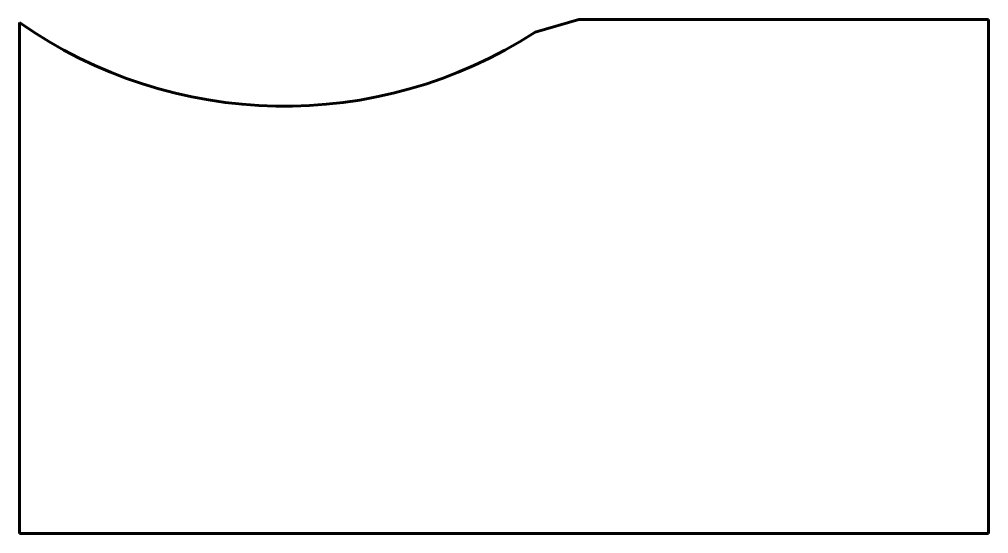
# Model space of a CAD drawing. Header units: millimetres. Extents: x -233 to 74, y 7 to 170.
import ezdxf

# ---------------------------------------------------------------- set-up
doc = ezdxf.new("R2010")
doc.units = ezdxf.units.MM
doc.linetypes.add('K5LT_BASIC', pattern=[0])

msp = doc.modelspace()

# ---------------------------------------------------------------- linework, layer by layer
at = {"color": 150, "linetype": 'K5LT_BASIC', "lineweight": 60}
for p, q in [((-69.72, 165.49), (-55.86, 169.53)), ((74, 169.53), (-55.86, 169.53)), ((74, 6.53), (74, 169.53)), ((-233.14, 168.58), (-233.14, 6.53)), ((74, 6.53), (-233.14, 6.53))]:
    msp.add_line(p, q, dxfattribs=at)
msp.add_arc((-149.14, 288), 146, 234.8764, 302.9549, dxfattribs=at)

doc.saveas('drawing.dxf')
